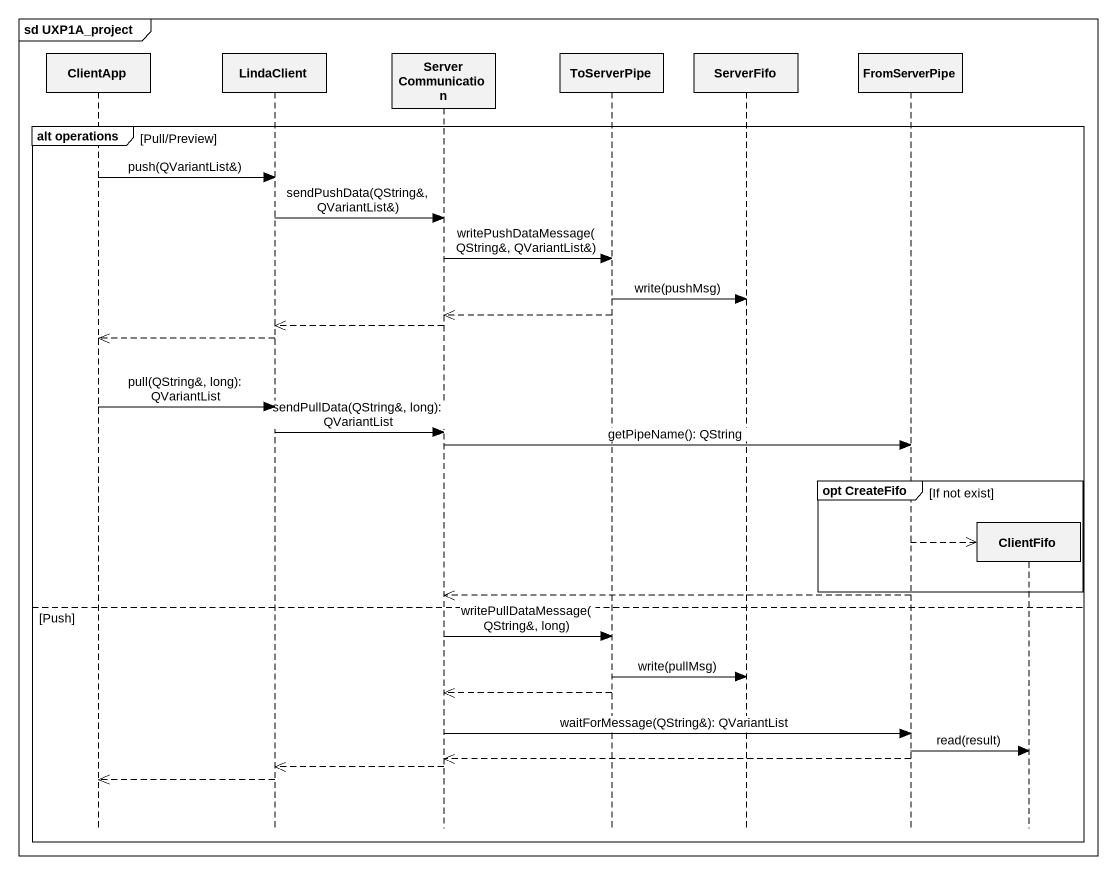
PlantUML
@startuml
mainframe sd UXP1A_project
hide footbox
participant ClientApp
participant LindaClient
participant ServerCommunication
participant ToServerPipe
participant ServerFifo
participant FromServerPipe
participant ClientFifo

group alt operations [Pull/Preview]
  ClientApp -> LindaClient : push(QVariantList&)
  LindaClient -> ServerCommunication : sendPushData(QString&, QVariantList&)
  ServerCommunication -> ToServerPipe : writePushDataMessage(QString&, QVariantList&)
  ToServerPipe -> ServerFifo : write(pushMsg)
  ToServerPipe -->> ServerCommunication
  ServerCommunication -->> LindaClient
  LindaClient -->> ClientApp
  ClientApp -> LindaClient : pull(QString&, long): QVariantList
  LindaClient -> ServerCommunication : sendPullData(QString&, long): QVariantList
  ServerCommunication -> FromServerPipe : getPipeName(): QString
  group opt CreateFifo [If not exist]
    FromServerPipe -->> ClientFifo **
  end
  FromServerPipe -->> ServerCommunication
else Push
  ServerCommunication -> ToServerPipe : writePullDataMessage(QString&, long)
  ToServerPipe -> ServerFifo : write(pullMsg)
  ToServerPipe -->> ServerCommunication
  ServerCommunication -> FromServerPipe : waitForMessage(QString&): QVariantList
  FromServerPipe -> ClientFifo : read(result)
  FromServerPipe -->> ServerCommunication
  ServerCommunication -->> LindaClient
  LindaClient -->> ClientApp
end
@enduml
